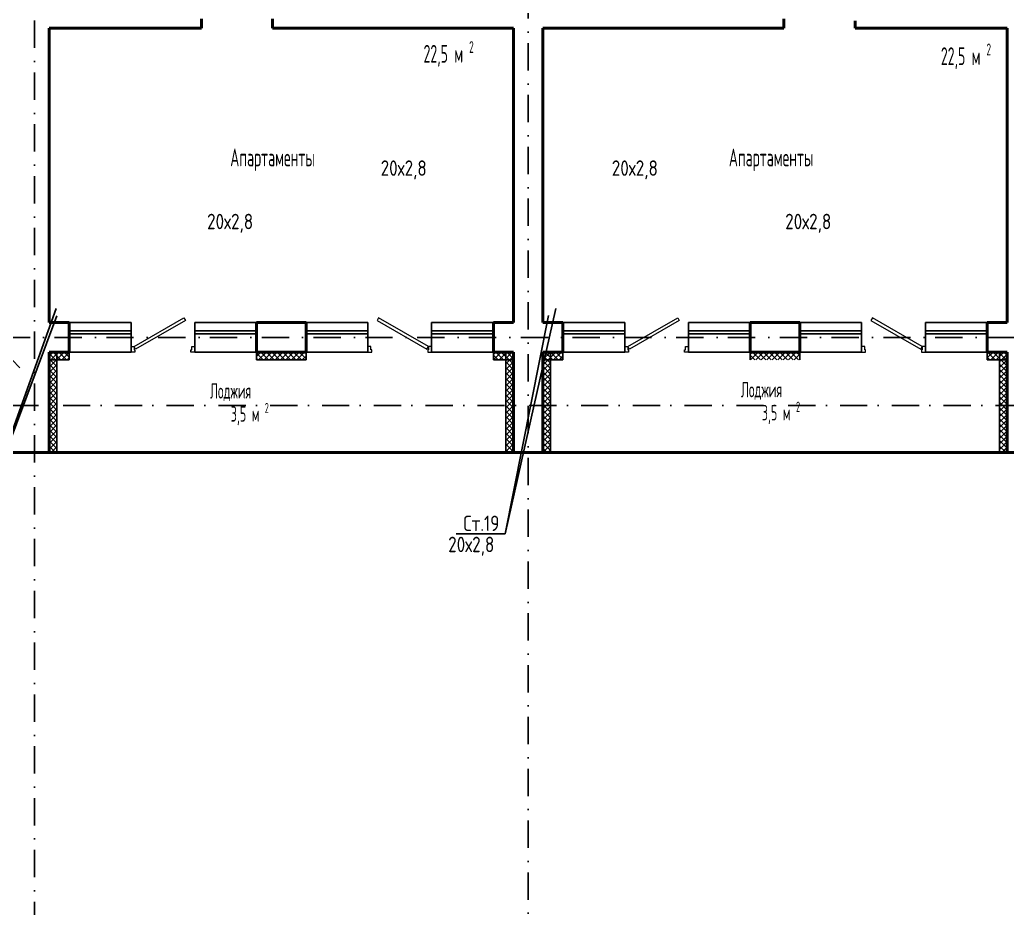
# Model space of a CAD drawing. Extents: x -1560602 to 321118, y -2308202 to -430103.
# Drawn here: x -1528646 to -1515866, y -2288578 to -2277086 of the extents above; entities that cross this region are included whole.
import ezdxf
from ezdxf.enums import TextEntityAlignment as Align

# ---------------------------------------------------------------- set-up
doc = ezdxf.new("R2010")
doc.units = 0
doc.header["$MEASUREMENT"] = 0
doc.linetypes.add('Dot & Dashed', pattern=[670.277762, 352.777767, -176.388884, 0, -141.111112])
doc.linetypes.add('Штрихпунктирная', pattern=[0.670278, 0.352778, -0.176389, 0, -0.141111])
doc.layers.get('0').update_dxf_attribs({"color": 255, "linetype": 'CONTINUOUS'})
doc.layers.add('Двери', color=4, linetype='CONTINUOUS', lineweight=15)
doc.layers.add('стены', color=5, linetype='CONTINUOUS', lineweight=50)
for name, color, linetype in [('Оси', 253, 'Dot & Dashed'), ('отделка', 240, 'CONTINUOUS'), ('Текст', 7, 'CONTINUOUS'), ('Утеплитель', 6, 'CONTINUOUS')]:
    doc.layers.add(name, color=color, linetype=linetype)
doc.styles.add('GOST 2.304', font='CS_Gost2304.shx', dxfattribs={"width": 0.7})
doc.styles.get("Standard").update_dxf_attribs({"font": 'spds.shx', "width": 0.7, "height": 250})

msp = doc.modelspace()

# ---------------------------------------------------------------- linework, layer by layer
at = {"color": 0}
for p, q in [((-1529222, -2283733.3, 0), (-1528174.1, -2280820.6, 0)), ((-1522362.2, -2283733.3, 0), (-1521707.5, -2280818.7, 0)), ((-1528167.1, -2280915.2, 0), (-1529222, -2283733.3, 0)), ((-1521801.5, -2280912.8, 0), (-1522362.2, -2283733.3, 0)), ((-1522362.2, -2283733.3, 0), (-1522996.2, -2283733.3, 0))]:
    msp.add_line(p, q, dxfattribs=at)
at = {"layer": 'Двери', "color": 0, "linetype": 'Continuous'}
for p, q in [((-1527165.7, -2281313.9), (-1526520.6, -2280941.4)), ((-1526520.6, -2280941.4), (-1526500.6, -2280976)), ((-1524000.9, -2280941.4), (-1524020.9, -2280976)), ((-1523355.7, -2281313.9), (-1524000.9, -2280941.4)), ((-1520775.7, -2281313.9), (-1520130.6, -2280941.4)), ((-1520130.6, -2280941.4), (-1520110.6, -2280976)), ((-1517610.9, -2280941.4), (-1517630.9, -2280976)), ((-1516965.7, -2281313.9), (-1517610.9, -2280941.4)), ((-1526500.6, -2280976), (-1527145.7, -2281348.5)), ((-1524020.9, -2280976), (-1523375.7, -2281348.5)), ((-1520110.6, -2280976), (-1520755.7, -2281348.5)), ((-1517630.9, -2280976), (-1516985.7, -2281348.5)), ((-1527205.7, -2281313.9), (-1527165.7, -2281313.9)), ((-1527165.7, -2281313.9), (-1527165.7, -2281353.9)), ((-1527145.7, -2281348.5), (-1527165.7, -2281313.9)), ((-1527165.7, -2281353.9), (-1527155.7, -2281353.9)), ((-1527155.7, -2281353.9), (-1527155.7, -2281383.9)), ((-1526430.7, -2281383.9), (-1526430.7, -2281353.9)), ((-1526430.7, -2281353.9), (-1526420.7, -2281353.9)), ((-1526420.7, -2281353.9), (-1526420.7, -2281313.9)), ((-1526420.7, -2281313.9), (-1526380.7, -2281313.9)), ((-1524100.7, -2281313.9), (-1524140.7, -2281313.9)), ((-1524100.7, -2281353.9), (-1524100.7, -2281313.9)), ((-1524090.7, -2281353.9), (-1524100.7, -2281353.9)), ((-1524090.7, -2281383.9), (-1524090.7, -2281353.9)), ((-1523375.7, -2281348.5), (-1523355.7, -2281313.9)), ((-1523355.7, -2281353.9), (-1523365.7, -2281353.9)), ((-1523365.7, -2281353.9), (-1523365.7, -2281383.9)), ((-1523315.7, -2281313.9), (-1523355.7, -2281313.9)), ((-1523355.7, -2281313.9), (-1523355.7, -2281353.9)), ((-1520815.7, -2281313.9), (-1520775.7, -2281313.9)), ((-1520775.7, -2281313.9), (-1520775.7, -2281353.9)), ((-1520755.7, -2281348.5), (-1520775.7, -2281313.9)), ((-1520775.7, -2281353.9), (-1520765.7, -2281353.9)), ((-1520765.7, -2281353.9), (-1520765.7, -2281383.9)), ((-1520040.7, -2281383.9), (-1520040.7, -2281353.9)), ((-1520040.7, -2281353.9), (-1520030.7, -2281353.9)), ((-1520030.7, -2281353.9), (-1520030.7, -2281313.9)), ((-1520030.7, -2281313.9), (-1519990.7, -2281313.9)), ((-1517710.7, -2281313.9), (-1517750.7, -2281313.9)), ((-1517710.7, -2281353.9), (-1517710.7, -2281313.9)), ((-1517700.7, -2281353.9), (-1517710.7, -2281353.9)), ((-1517700.7, -2281383.9), (-1517700.7, -2281353.9)), ((-1516985.7, -2281348.5), (-1516965.7, -2281313.9)), ((-1516965.7, -2281353.9), (-1516975.7, -2281353.9)), ((-1516975.7, -2281353.9), (-1516975.7, -2281383.9)), ((-1516925.7, -2281313.9), (-1516965.7, -2281313.9)), ((-1516965.7, -2281313.9), (-1516965.7, -2281353.9)), ((-1527155.7, -2281383.9), (-1527205.7, -2281383.9)), ((-1526380.7, -2281383.9), (-1526430.7, -2281383.9)), ((-1524140.7, -2281383.9), (-1524090.7, -2281383.9)), ((-1523365.7, -2281383.9), (-1523315.7, -2281383.9)), ((-1520765.7, -2281383.9), (-1520815.7, -2281383.9)), ((-1519990.7, -2281383.9), (-1520040.7, -2281383.9)), ((-1517750.7, -2281383.9), (-1517700.7, -2281383.9)), ((-1516975.7, -2281383.9), (-1516925.7, -2281383.9))]:
    msp.add_line(p, q, dxfattribs=at)
at = {"layer": 'Оси', "color": 0, "linetype": 'Штрихпунктирная', "lineweight": -3, "ltscale": 1000}
for p, q in [((-1522065.7, -2269343.9), (-1522065.7, -2295548.9)), ((-1528455.7, -2270393.9), (-1528455.7, -2295548.9)), ((-1556351.1, -2281193.9), (-1501895.7, -2281193.9)), ((-1496895.7, -2282073.9), (-1556350.9, -2282073.9))]:
    msp.add_line(p, q, dxfattribs=at)
at = {"layer": 'отделка', "color": 0, "ltscale": 100}
for p, q in [((-1527205.7, -2281003.9), (-1528005.7, -2281003.9)), ((-1527205.7, -2281003.9), (-1527205.7, -2281383.9)), ((-1526380.7, -2281003.9), (-1526380.7, -2281383.9)), ((-1525580.7, -2281003.9), (-1526380.7, -2281003.9)), ((-1524940.7, -2281003.9), (-1524140.7, -2281003.9)), ((-1524140.7, -2281003.9), (-1524140.7, -2281383.9)), ((-1523315.7, -2281003.9), (-1523315.7, -2281383.9)), ((-1523315.7, -2281003.9), (-1522515.7, -2281003.9)), ((-1520815.7, -2281003.9), (-1521615.7, -2281003.9)), ((-1520815.7, -2281003.9), (-1520815.7, -2281383.9)), ((-1519990.7, -2281003.9), (-1519990.7, -2281383.9)), ((-1519190.7, -2281003.9), (-1519990.7, -2281003.9)), ((-1518550.7, -2281003.9), (-1517750.7, -2281003.9)), ((-1517750.7, -2281003.9), (-1517750.7, -2281383.9)), ((-1516925.7, -2281003.9), (-1516925.7, -2281383.9)), ((-1516925.7, -2281003.9), (-1516125.7, -2281003.9)), ((-1527205.7, -2281108.9), (-1528005.7, -2281108.9)), ((-1527205.7, -2281148.9), (-1528005.7, -2281148.9)), ((-1525580.7, -2281108.9), (-1526380.7, -2281108.9)), ((-1525580.7, -2281148.9), (-1526380.7, -2281148.9)), ((-1524940.7, -2281108.9), (-1524140.7, -2281108.9)), ((-1524940.7, -2281148.9), (-1524140.7, -2281148.9)), ((-1523315.7, -2281108.9), (-1522515.7, -2281108.9)), ((-1523315.7, -2281148.9), (-1522515.7, -2281148.9)), ((-1520815.7, -2281108.9), (-1521615.7, -2281108.9)), ((-1520815.7, -2281148.9), (-1521615.7, -2281148.9)), ((-1519190.7, -2281108.9), (-1519990.7, -2281108.9)), ((-1519190.7, -2281148.9), (-1519990.7, -2281148.9)), ((-1518550.7, -2281108.9), (-1517750.7, -2281108.9)), ((-1518550.7, -2281148.9), (-1517750.7, -2281148.9)), ((-1516925.7, -2281108.9), (-1516125.7, -2281108.9)), ((-1516925.7, -2281148.9), (-1516125.7, -2281148.9)), ((-1528005.7, -2281383.9), (-1527205.7, -2281383.9)), ((-1526380.7, -2281383.9), (-1525580.7, -2281383.9)), ((-1524140.7, -2281383.9), (-1524940.7, -2281383.9)), ((-1522515.7, -2281383.9), (-1523315.7, -2281383.9)), ((-1521615.7, -2281383.9), (-1520815.7, -2281383.9)), ((-1519990.7, -2281383.9), (-1519190.7, -2281383.9)), ((-1517750.7, -2281383.9), (-1518550.7, -2281383.9)), ((-1516125.7, -2281383.9), (-1516925.7, -2281383.9))]:
    msp.add_line(p, q, dxfattribs=at)
at = {"layer": 'стены', "color": 0, "linetype": 'Continuous'}
for p, q in [((-1526295.7, -2277098.6), (-1526295.7, -2277073.6)), ((-1526295.7, -2277098.6), (-1526295.7, -2277193.6)), ((-1525375.7, -2277073.6), (-1525375.7, -2277193.6)), ((-1518755.7, -2277098.6), (-1518755.7, -2277073.6)), ((-1518755.7, -2277098.6), (-1518755.7, -2277193.6)), ((-1517835.7, -2277098.6), (-1517835.7, -2277193.6)), ((-1528265.7, -2281003.9), (-1528265.7, -2277193.6)), ((-1528265.7, -2277193.6), (-1526295.7, -2277193.6)), ((-1525375.7, -2277193.6), (-1522255.7, -2277193.6)), ((-1522255.7, -2277193.6), (-1522255.7, -2281003.9)), ((-1521875.7, -2281003.9), (-1521875.7, -2277193.6)), ((-1521875.7, -2277193.6), (-1518755.7, -2277193.6)), ((-1517835.7, -2277193.6), (-1515865.7, -2277193.6)), ((-1515865.7, -2277193.6), (-1515865.7, -2281003.9)), ((-1528005.7, -2281003.9), (-1528265.7, -2281003.9)), ((-1528005.7, -2281313.9), (-1528005.7, -2281003.9)), ((-1525580.7, -2281313.9), (-1525580.7, -2281003.9)), ((-1524940.7, -2281003.9), (-1525580.7, -2281003.9)), ((-1524940.7, -2281313.9), (-1524940.7, -2281003.9)), ((-1522515.7, -2281313.9), (-1522515.7, -2281003.9)), ((-1522255.7, -2281003.9), (-1522515.7, -2281003.9)), ((-1521615.7, -2281003.9), (-1521875.7, -2281003.9)), ((-1521615.7, -2281313.9), (-1521615.7, -2281003.9)), ((-1519190.7, -2281313.9), (-1519190.7, -2281003.9)), ((-1518550.7, -2281003.9), (-1519190.7, -2281003.9)), ((-1518550.7, -2281313.9), (-1518550.7, -2281003.9)), ((-1516125.7, -2281313.9), (-1516125.7, -2281003.9)), ((-1515865.7, -2281003.9), (-1516125.7, -2281003.9)), ((-1528005.7, -2281383.9), (-1528005.7, -2281313.9)), ((-1528005.7, -2281383.9), (-1528005.7, -2281313.9)), ((-1525580.7, -2281383.9), (-1525580.7, -2281313.9)), ((-1525580.7, -2281383.9), (-1525580.7, -2281313.9)), ((-1524940.7, -2281383.9), (-1524940.7, -2281313.9)), ((-1524940.7, -2281383.9), (-1524940.7, -2281313.9)), ((-1522515.7, -2281383.9), (-1522515.7, -2281313.9)), ((-1522515.7, -2281383.9), (-1522515.7, -2281313.9)), ((-1521615.7, -2281383.9), (-1521615.7, -2281313.9)), ((-1521615.7, -2281383.9), (-1521615.7, -2281313.9)), ((-1519190.7, -2281383.9), (-1519190.7, -2281313.9)), ((-1519190.7, -2281383.9), (-1519190.7, -2281313.9)), ((-1518550.7, -2281383.9), (-1518550.7, -2281313.9)), ((-1518550.7, -2281383.9), (-1518550.7, -2281313.9)), ((-1516125.7, -2281383.9), (-1516125.7, -2281313.9)), ((-1516125.7, -2281383.9), (-1516125.7, -2281313.9)), ((-1528265.7, -2281383.9), (-1528265.7, -2282683.9)), ((-1528265.7, -2281383.9), (-1528005.7, -2281383.9)), ((-1525580.7, -2281383.9), (-1524940.7, -2281383.9)), ((-1522515.7, -2281383.9), (-1522255.7, -2281383.9)), ((-1522255.7, -2281383.9), (-1522255.7, -2282683.9)), ((-1522255.7, -2281383.9), (-1522255.7, -2281383.9)), ((-1521875.7, -2281383.9), (-1521875.7, -2282683.9)), ((-1521875.7, -2281383.9), (-1521615.7, -2281383.9)), ((-1521875.7, -2281383.9), (-1521875.7, -2281383.9)), ((-1519190.7, -2281383.9), (-1518550.7, -2281383.9)), ((-1516125.7, -2281383.9), (-1515865.7, -2281383.9)), ((-1515865.7, -2281383.9), (-1515865.7, -2282683.9)), ((-1515865.7, -2281383.9), (-1515865.7, -2281383.9)), ((-1528745.7, -2282683.9), (-1528165.7, -2282683.9)), ((-1522355.7, -2282683.9), (-1528165.7, -2282683.9)), ((-1522355.7, -2282683.9), (-1521775.7, -2282683.9)), ((-1515965.7, -2282683.9), (-1521775.7, -2282683.9)), ((-1515965.7, -2282683.9), (-1515385.7, -2282683.9))]:
    msp.add_line(p, q, dxfattribs=at)
at = {"layer": 'Утеплитель', "color": 0, "linetype": 'Continuous'}
for p, q in [((-1528265.7, -2281437.5), (-1528212.1, -2281383.9)), ((-1528265.7, -2281437.5), (-1528212.1, -2281383.9)), ((-1528182.8, -2281483.9), (-1528265.7, -2281401)), ((-1528165.7, -2281501), (-1528265.7, -2281401)), ((-1528265.7, -2281508.2), (-1528165.7, -2281408.2)), ((-1528253.6, -2281483.9), (-1528265.7, -2281471.7)), ((-1528165.7, -2281571.7), (-1528265.7, -2281471.7)), ((-1528265.7, -2281578.9), (-1528165.7, -2281478.9)), ((-1528265.7, -2281483.9), (-1528005.7, -2281483.9)), ((-1528241.4, -2281483.9), (-1528141.4, -2281383.9)), ((-1528112.1, -2281483.9), (-1528212.1, -2281383.9)), ((-1528165.7, -2281430.3), (-1528212.1, -2281383.9)), ((-1528170.7, -2281483.9), (-1528070.7, -2281383.9)), ((-1528165.7, -2282683.9), (-1528165.7, -2281383.9)), ((-1528041.4, -2281483.9), (-1528141.4, -2281383.9)), ((-1528100, -2281483.9), (-1528005.7, -2281389.6)), ((-1528005.7, -2281448.9), (-1528070.7, -2281383.9)), ((-1528029.3, -2281483.9), (-1528005.7, -2281460.4)), ((-1528005.7, -2281483.9), (-1528005.7, -2281383.9)), ((-1525580.7, -2281483.9), (-1525580.7, -2281383.9)), ((-1525580.7, -2281439.5), (-1525525.1, -2281383.9)), ((-1525495.8, -2281483.9), (-1525580.7, -2281399)), ((-1525566.6, -2281483.9), (-1525580.7, -2281469.7)), ((-1525580.7, -2281483.9), (-1524940.7, -2281483.9)), ((-1525554.4, -2281483.9), (-1525454.4, -2281383.9)), ((-1525425.1, -2281483.9), (-1525525.1, -2281383.9)), ((-1525483.7, -2281483.9), (-1525383.7, -2281383.9)), ((-1525354.4, -2281483.9), (-1525454.4, -2281383.9)), ((-1525413, -2281483.9), (-1525313, -2281383.9)), ((-1525283.7, -2281483.9), (-1525383.7, -2281383.9)), ((-1525342.3, -2281483.9), (-1525242.3, -2281383.9)), ((-1525213, -2281483.9), (-1525313, -2281383.9)), ((-1525271.6, -2281483.9), (-1525171.6, -2281383.9)), ((-1525142.3, -2281483.9), (-1525242.3, -2281383.9)), ((-1525200.9, -2281483.9), (-1525100.9, -2281383.9)), ((-1525071.6, -2281483.9), (-1525171.6, -2281383.9)), ((-1525130.2, -2281483.9), (-1525030.2, -2281383.9)), ((-1525000.9, -2281483.9), (-1525100.9, -2281383.9)), ((-1525059.4, -2281483.9), (-1524959.4, -2281383.9)), ((-1524940.7, -2281473.3), (-1525030.2, -2281383.9)), ((-1524988.7, -2281483.9), (-1524940.7, -2281435.9)), ((-1524940.7, -2281402.6), (-1524959.4, -2281383.9)), ((-1524940.7, -2281483.9), (-1524940.7, -2281383.9)), ((-1522515.7, -2281483.9), (-1522515.7, -2281383.9)), ((-1522515.7, -2281415.1), (-1522484.6, -2281383.9)), ((-1522455.3, -2281483.9), (-1522515.7, -2281423.4)), ((-1522515.7, -2281483.9), (-1522255.7, -2281483.9)), ((-1522513.9, -2281483.9), (-1522413.9, -2281383.9)), ((-1522384.6, -2281483.9), (-1522484.6, -2281383.9)), ((-1522443.1, -2281483.9), (-1522343.1, -2281383.9)), ((-1522313.9, -2281483.9), (-1522413.9, -2281383.9)), ((-1522372.4, -2281483.9), (-1522272.4, -2281383.9)), ((-1522355.7, -2281383.9), (-1522355.7, -2282683.9)), ((-1522355.7, -2281396.5), (-1522343.1, -2281383.9)), ((-1522355.7, -2281467.2), (-1522272.4, -2281383.9)), ((-1522355.7, -2281537.9), (-1522255.7, -2281437.9)), ((-1522255.7, -2281542), (-1522355.7, -2281442)), ((-1522255.7, -2281471.3), (-1522343.1, -2281383.9)), ((-1522255.7, -2281471.3), (-1522343.1, -2281383.9)), ((-1522301.7, -2281483.9), (-1522255.7, -2281437.9)), ((-1522255.7, -2281400.6), (-1522272.4, -2281383.9)), ((-1522255.7, -2281400.6), (-1522272.4, -2281383.9)), ((-1521875.7, -2281411.5), (-1521848.2, -2281383.9)), ((-1521875.7, -2281482.2), (-1521777.5, -2281383.9)), ((-1521875.7, -2281411.5), (-1521848.2, -2281383.9)), ((-1521875.7, -2281482.2), (-1521777.5, -2281383.9)), ((-1521818.9, -2281483.9), (-1521875.7, -2281427)), ((-1521775.7, -2281527), (-1521875.7, -2281427)), ((-1521875.7, -2281552.9), (-1521775.7, -2281452.9)), ((-1521875.7, -2281483.9), (-1521615.7, -2281483.9)), ((-1521748.2, -2281483.9), (-1521848.2, -2281383.9)), ((-1521775.7, -2281456.3), (-1521848.2, -2281383.9)), ((-1521806.8, -2281483.9), (-1521706.8, -2281383.9)), ((-1521677.5, -2281483.9), (-1521777.5, -2281383.9)), ((-1521775.7, -2281385.6), (-1521777.5, -2281383.9)), ((-1521775.7, -2282683.9), (-1521775.7, -2281383.9)), ((-1521736, -2281483.9), (-1521636, -2281383.9)), ((-1521615.7, -2281474.9), (-1521706.8, -2281383.9)), ((-1521665.3, -2281483.9), (-1521615.7, -2281434.3)), ((-1521615.7, -2281404.2), (-1521636, -2281383.9)), ((-1521615.7, -2281483.9), (-1521615.7, -2281383.9)), ((-1519190.7, -2281483.9), (-1519190.7, -2281383.9)), ((-1519190.7, -2281413.5), (-1519161.2, -2281383.9)), ((-1519131.9, -2281483.9), (-1519190.7, -2281425)), ((-1519190.5, -2281483.9), (-1519090.5, -2281383.9)), ((-1519061.2, -2281483.9), (-1519161.2, -2281383.9)), ((-1519119.7, -2281483.9), (-1519019.7, -2281383.9)), ((-1518990.5, -2281483.9), (-1519090.5, -2281383.9)), ((-1519049, -2281483.9), (-1518949, -2281383.9)), ((-1518919.7, -2281483.9), (-1519019.7, -2281383.9)), ((-1518978.3, -2281483.9), (-1518878.3, -2281383.9)), ((-1518849, -2281483.9), (-1518949, -2281383.9)), ((-1518907.6, -2281483.9), (-1518807.6, -2281383.9)), ((-1518778.3, -2281483.9), (-1518878.3, -2281383.9)), ((-1518836.9, -2281483.9), (-1518736.9, -2281383.9)), ((-1518707.6, -2281483.9), (-1518807.6, -2281383.9)), ((-1518766.2, -2281483.9), (-1518666.2, -2281383.9)), ((-1518636.9, -2281483.9), (-1518736.9, -2281383.9)), ((-1518695.5, -2281483.9), (-1518595.5, -2281383.9)), ((-1518566.2, -2281483.9), (-1518666.2, -2281383.9)), ((-1518624.8, -2281483.9), (-1518550.7, -2281409.9)), ((-1518550.7, -2281428.6), (-1518595.5, -2281383.9)), ((-1518554.1, -2281483.9), (-1518550.7, -2281480.6)), ((-1518550.7, -2281483.9), (-1518550.7, -2281383.9)), ((-1516125.7, -2281483.9), (-1516125.7, -2281383.9)), ((-1516125.7, -2281389), (-1516120.6, -2281383.9)), ((-1516125.7, -2281459.7), (-1516049.9, -2281383.9)), ((-1516091.3, -2281483.9), (-1516125.7, -2281449.5)), ((-1516125.7, -2281483.9), (-1515865.7, -2281483.9)), ((-1516020.6, -2281483.9), (-1516120.6, -2281383.9)), ((-1516079.2, -2281483.9), (-1515979.2, -2281383.9)), ((-1515949.9, -2281483.9), (-1516049.9, -2281383.9)), ((-1516008.5, -2281483.9), (-1515908.5, -2281383.9)), ((-1515879.2, -2281483.9), (-1515979.2, -2281383.9)), ((-1515965.7, -2281383.9), (-1515965.7, -2282683.9)), ((-1515965.7, -2281441.2), (-1515908.5, -2281383.9)), ((-1515865.7, -2281497.3), (-1515965.7, -2281397.3)), ((-1515965.7, -2281511.9), (-1515865.7, -2281411.9)), ((-1515865.7, -2281568.1), (-1515965.7, -2281468.1)), ((-1515965.7, -2281582.6), (-1515865.7, -2281482.6)), ((-1515937.8, -2281483.9), (-1515865.7, -2281411.9)), ((-1515865.7, -2281426.6), (-1515908.5, -2281383.9)), ((-1515865.7, -2281426.6), (-1515908.5, -2281383.9)), ((-1515867.1, -2281483.9), (-1515865.7, -2281482.6)), ((-1528645.7, -2281586.7), (-1528745.7, -2281486.7)), ((-1528165.7, -2281642.4), (-1528265.7, -2281542.4)), ((-1528265.7, -2281649.6), (-1528165.7, -2281549.6)), ((-1528165.7, -2281713.1), (-1528265.7, -2281613.1)), ((-1522355.7, -2281608.6), (-1522255.7, -2281508.6)), ((-1522255.7, -2281612.7), (-1522355.7, -2281512.7)), ((-1522355.7, -2281679.3), (-1522255.7, -2281579.3)), ((-1522255.7, -2281683.4), (-1522355.7, -2281583.4)), ((-1521775.7, -2281597.8), (-1521875.7, -2281497.8)), ((-1521875.7, -2281623.6), (-1521775.7, -2281523.6)), ((-1521775.7, -2281668.5), (-1521875.7, -2281568.5)), ((-1521875.7, -2281694.3), (-1521775.7, -2281594.3)), ((-1515865.7, -2281638.8), (-1515965.7, -2281538.8)), ((-1515965.7, -2281653.3), (-1515865.7, -2281553.3)), ((-1515865.7, -2281709.5), (-1515965.7, -2281609.5)), ((-1528265.7, -2281720.4), (-1528165.7, -2281620.4)), ((-1528165.7, -2281783.8), (-1528265.7, -2281683.8)), ((-1528265.7, -2281791.1), (-1528165.7, -2281691.1)), ((-1522355.7, -2281750), (-1522255.7, -2281650)), ((-1522255.7, -2281754.2), (-1522355.7, -2281654.2)), ((-1522355.7, -2281820.8), (-1522255.7, -2281720.8)), ((-1522255.7, -2281824.9), (-1522355.7, -2281724.9)), ((-1521775.7, -2281739.2), (-1521875.7, -2281639.2)), ((-1521875.7, -2281765), (-1521775.7, -2281665)), ((-1521775.7, -2281809.9), (-1521875.7, -2281709.9)), ((-1521875.7, -2281835.7), (-1521775.7, -2281735.7)), ((-1515965.7, -2281724), (-1515865.7, -2281624)), ((-1515865.7, -2281780.2), (-1515965.7, -2281680.2)), ((-1515965.7, -2281794.7), (-1515865.7, -2281694.7)), ((-1528165.7, -2281854.6), (-1528265.7, -2281754.6)), ((-1528265.7, -2281861.8), (-1528165.7, -2281761.8)), ((-1528165.7, -2281925.3), (-1528265.7, -2281825.3)), ((-1528265.7, -2281932.5), (-1528165.7, -2281832.5)), ((-1522355.7, -2281891.5), (-1522255.7, -2281791.5)), ((-1522255.7, -2281895.6), (-1522355.7, -2281795.6)), ((-1522355.7, -2281962.2), (-1522255.7, -2281862.2)), ((-1522255.7, -2281966.3), (-1522355.7, -2281866.3)), ((-1521775.7, -2281880.6), (-1521875.7, -2281780.6)), ((-1521875.7, -2281906.4), (-1521775.7, -2281806.4)), ((-1521775.7, -2281951.3), (-1521875.7, -2281851.3)), ((-1515865.7, -2281850.9), (-1515965.7, -2281750.9)), ((-1515965.7, -2281865.4), (-1515865.7, -2281765.4)), ((-1515865.7, -2281921.6), (-1515965.7, -2281821.6)), ((-1515965.7, -2281936.1), (-1515865.7, -2281836.1)), ((-1528165.7, -2281996), (-1528265.7, -2281896)), ((-1528265.7, -2282003.2), (-1528165.7, -2281903.2)), ((-1528165.7, -2282066.7), (-1528265.7, -2281966.7)), ((-1528265.7, -2282073.9), (-1528165.7, -2281973.9)), ((-1522355.7, -2282032.9), (-1522255.7, -2281932.9)), ((-1522255.7, -2282037), (-1522355.7, -2281937)), ((-1521875.7, -2281977.2), (-1521775.7, -2281877.2)), ((-1521775.7, -2282022), (-1521875.7, -2281922)), ((-1521875.7, -2282047.9), (-1521775.7, -2281947.9)), ((-1521775.7, -2282092.7), (-1521875.7, -2281992.7)), ((-1515865.7, -2281992.3), (-1515965.7, -2281892.3)), ((-1515965.7, -2282006.9), (-1515865.7, -2281906.9)), ((-1515865.7, -2282063), (-1515965.7, -2281963)), ((-1515965.7, -2282077.6), (-1515865.7, -2281977.6)), ((-1528165.7, -2282137.4), (-1528265.7, -2282037.4)), ((-1528265.7, -2282144.6), (-1528165.7, -2282044.6)), ((-1528165.7, -2282208.1), (-1528265.7, -2282108.1)), ((-1528265.7, -2282215.3), (-1528165.7, -2282115.3)), ((-1522355.7, -2282103.6), (-1522255.7, -2282003.6)), ((-1522255.7, -2282107.7), (-1522355.7, -2282007.7)), ((-1522355.7, -2282174.3), (-1522255.7, -2282074.3)), ((-1522255.7, -2282178.4), (-1522355.7, -2282078.4)), ((-1521875.7, -2282118.6), (-1521775.7, -2282018.6)), ((-1521775.7, -2282163.4), (-1521875.7, -2282063.4)), ((-1521875.7, -2282189.3), (-1521775.7, -2282089.3)), ((-1515865.7, -2282133.7), (-1515965.7, -2282033.7)), ((-1515965.7, -2282148.3), (-1515865.7, -2282048.3)), ((-1515865.7, -2282204.5), (-1515965.7, -2282104.5)), ((-1515965.7, -2282219), (-1515865.7, -2282119)), ((-1528165.7, -2282278.8), (-1528265.7, -2282178.8)), ((-1528265.7, -2282286), (-1528165.7, -2282186)), ((-1528165.7, -2282349.5), (-1528265.7, -2282249.5)), ((-1522355.7, -2282245), (-1522255.7, -2282145)), ((-1522255.7, -2282249.1), (-1522355.7, -2282149.1)), ((-1522355.7, -2282315.7), (-1522255.7, -2282215.7)), ((-1522255.7, -2282319.8), (-1522355.7, -2282219.8)), ((-1521775.7, -2282234.2), (-1521875.7, -2282134.2)), ((-1521875.7, -2282260), (-1521775.7, -2282160)), ((-1521775.7, -2282304.9), (-1521875.7, -2282204.9)), ((-1521875.7, -2282330.7), (-1521775.7, -2282230.7)), ((-1515865.7, -2282275.2), (-1515965.7, -2282175.2)), ((-1515965.7, -2282289.7), (-1515865.7, -2282189.7)), ((-1515865.7, -2282345.9), (-1515965.7, -2282245.9)), ((-1528265.7, -2282356.7), (-1528165.7, -2282256.7)), ((-1528165.7, -2282420.2), (-1528265.7, -2282320.2)), ((-1528265.7, -2282427.5), (-1528165.7, -2282327.5)), ((-1522355.7, -2282386.4), (-1522255.7, -2282286.4)), ((-1522255.7, -2282390.5), (-1522355.7, -2282290.5)), ((-1522355.7, -2282457.2), (-1522255.7, -2282357.2)), ((-1522255.7, -2282461.3), (-1522355.7, -2282361.3)), ((-1521775.7, -2282375.6), (-1521875.7, -2282275.6)), ((-1521875.7, -2282401.4), (-1521775.7, -2282301.4)), ((-1521775.7, -2282446.3), (-1521875.7, -2282346.3)), ((-1521875.7, -2282472.1), (-1521775.7, -2282372.1)), ((-1515965.7, -2282360.4), (-1515865.7, -2282260.4)), ((-1515865.7, -2282416.6), (-1515965.7, -2282316.6)), ((-1515965.7, -2282431.1), (-1515865.7, -2282331.1)), ((-1528165.7, -2282491), (-1528265.7, -2282391)), ((-1528265.7, -2282498.2), (-1528165.7, -2282398.2)), ((-1528165.7, -2282561.7), (-1528265.7, -2282461.7)), ((-1528265.7, -2282568.9), (-1528165.7, -2282468.9)), ((-1522355.7, -2282527.9), (-1522255.7, -2282427.9)), ((-1522255.7, -2282532), (-1522355.7, -2282432)), ((-1522355.7, -2282598.6), (-1522255.7, -2282498.6)), ((-1522255.7, -2282602.7), (-1522355.7, -2282502.7)), ((-1521775.7, -2282517), (-1521875.7, -2282417)), ((-1521875.7, -2282542.8), (-1521775.7, -2282442.8)), ((-1521775.7, -2282587.7), (-1521875.7, -2282487.7)), ((-1515865.7, -2282487.3), (-1515965.7, -2282387.3)), ((-1515965.7, -2282501.8), (-1515865.7, -2282401.8)), ((-1515865.7, -2282558), (-1515965.7, -2282458)), ((-1515965.7, -2282572.5), (-1515865.7, -2282472.5)), ((-1528165.7, -2282632.4), (-1528265.7, -2282532.4)), ((-1528265.7, -2282639.6), (-1528165.7, -2282539.6)), ((-1528184.9, -2282683.9), (-1528265.7, -2282603.1)), ((-1528239.3, -2282683.9), (-1528165.7, -2282610.3)), ((-1522355.7, -2282669.3), (-1522255.7, -2282569.3)), ((-1522255.7, -2282673.4), (-1522355.7, -2282573.4)), ((-1521875.7, -2282613.6), (-1521775.7, -2282513.6)), ((-1521775.7, -2282658.4), (-1521875.7, -2282558.4)), ((-1521821, -2282683.9), (-1521875.7, -2282629.1)), ((-1521875.4, -2282683.9), (-1521775.7, -2282584.3)), ((-1515865.7, -2282628.7), (-1515965.7, -2282528.7)), ((-1515965.7, -2282643.2), (-1515865.7, -2282543.2)), ((-1515881.3, -2282683.9), (-1515965.7, -2282599.4)), ((-1515935.7, -2282683.9), (-1515865.7, -2282614)), ((-1528255.6, -2282683.9), (-1528265.7, -2282673.8)), ((-1528168.6, -2282683.9), (-1528165.7, -2282681)), ((-1522315.9, -2282683.9), (-1522355.7, -2282644.1)), ((-1522299.6, -2282683.9), (-1522255.7, -2282640)), ((-1521804.7, -2282683.9), (-1521775.7, -2282655)), ((-1515952, -2282683.9), (-1515965.7, -2282670.1))]:
    msp.add_line(p, q, dxfattribs=at)

# ---------------------------------------------------------------- texts
at = {"color": 0}
for p in [(-1523975.2, -2279104.6), (-1520984, -2279104.6), (-1526221.7, -2279795.5), (-1518739.7, -2279795.5), (-1523101, -2283972.5)]:
    msp.add_text('20х2,8', height=200, dxfattribs=at).set_placement(p)
msp.add_text('Ст.19', height=200, dxfattribs=at).set_placement((-1522671.8, -2283599.6, 0), align=Align.MIDDLE_CENTER)
at = {"layer": 'Текст', "color": 0, "linetype": 'Continuous', "width": 0.7}
for s, height, p in [('2', 151.8, (-1522829.3, -2277514.6)), ('2', 151.8, (-1516134, -2277545.9)), ('22,5 м', 230, (-1523420.1, -2277641.1)), ('22,5 м', 230, (-1516724.7, -2277672.4)), ('Апартаменты', 230, (-1525921.3, -2278981.5)), ('Лоджия', 200, (-1526182.9, -2281986.3)), ('Лоджия', 200, (-1519311.6, -2281970.1)), ('3,5 м', 200, (-1525914.6, -2282284.2)), ('2', 132, (-1525474.9, -2282174.2)), ('3,5 м', 200, (-1519041.7, -2282268.1)), ('2', 132, (-1518599.1, -2282158.1))]:
    msp.add_text(s, height=height, dxfattribs=at).set_placement(p)
at = {"layer": 'Текст', "color": 0, "linetype": 'Continuous', "lineweight": -3, "style": 'GOST 2.304', "width": 0.7}
msp.add_text('Апартаменты', height=230, dxfattribs=at).set_placement((-1519468.3, -2278981.5))

doc.saveas('drawing.dxf')
